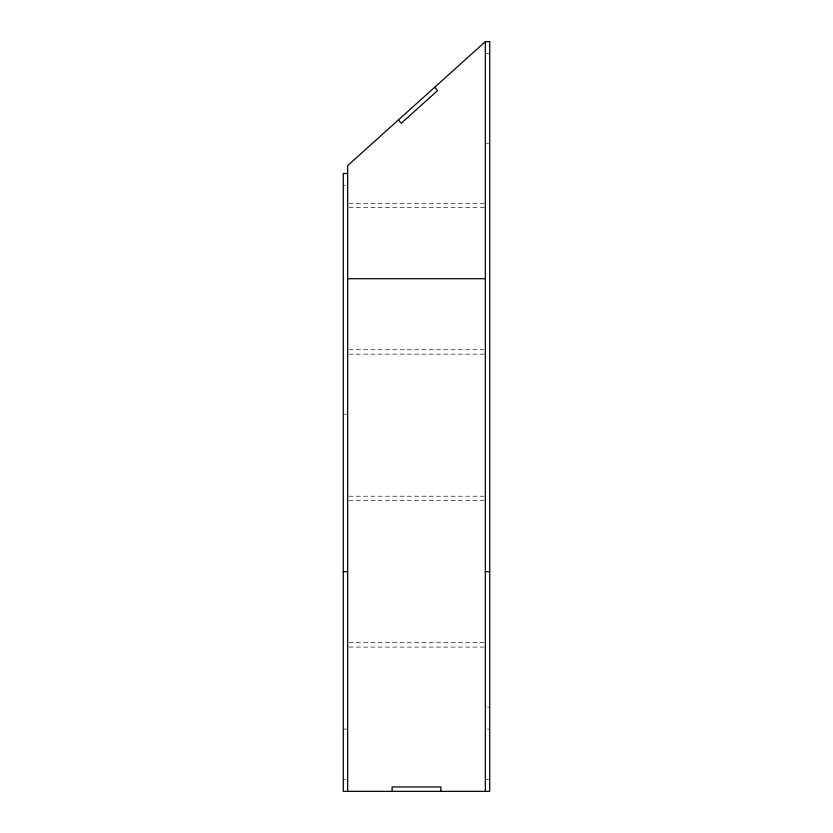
<?xml version="1.0" encoding="UTF-8"?>
<svg xmlns="http://www.w3.org/2000/svg" width="833" height="833" viewBox="0 0 833 833"><rect width="100%" height="100%" fill="white"/><g stroke="black" fill="none" stroke-linecap="round" stroke-linejoin="round"><path stroke-width="0.62" stroke-dasharray="4.17 3.12" d="M485.337 53.364L488.638 53.364M485.337 143.214L488.638 143.214M343.269 185.207L345.466 185.207M348.954 203.273L484.046 203.273M348.954 207.667L485.337 207.667M348.954 349.745L484.046 349.745M348.954 354.14L485.337 354.14M344.362 414.188L347.663 414.188M348.954 496.208L484.046 496.208M348.954 500.602L484.046 500.602M348.954 642.68L484.046 642.68M348.954 647.074L484.046 647.074M487.534 707.134L489.731 707.134M343.269 729.104L347.663 729.104M487.534 729.104L489.731 729.104M343.269 779.636L345.466 779.636M485.337 779.636L488.638 779.636"/><path stroke-width="1.25" d="M347.663 173.483L343.269 173.483L343.269 791.35L489.731 791.35L489.731 41.65L485.337 41.65L347.663 165.621L347.663 791.35M347.663 278.701L485.337 278.701M343.269 571.646L347.663 571.646M485.337 571.646L489.731 571.646M434.639 87.298L437.585 90.568L401.298 123.232L398.361 119.973M485.337 41.65L485.337 791.35M440.907 791.35L440.907 786.956L392.093 786.956L392.093 791.35"/></g></svg>
